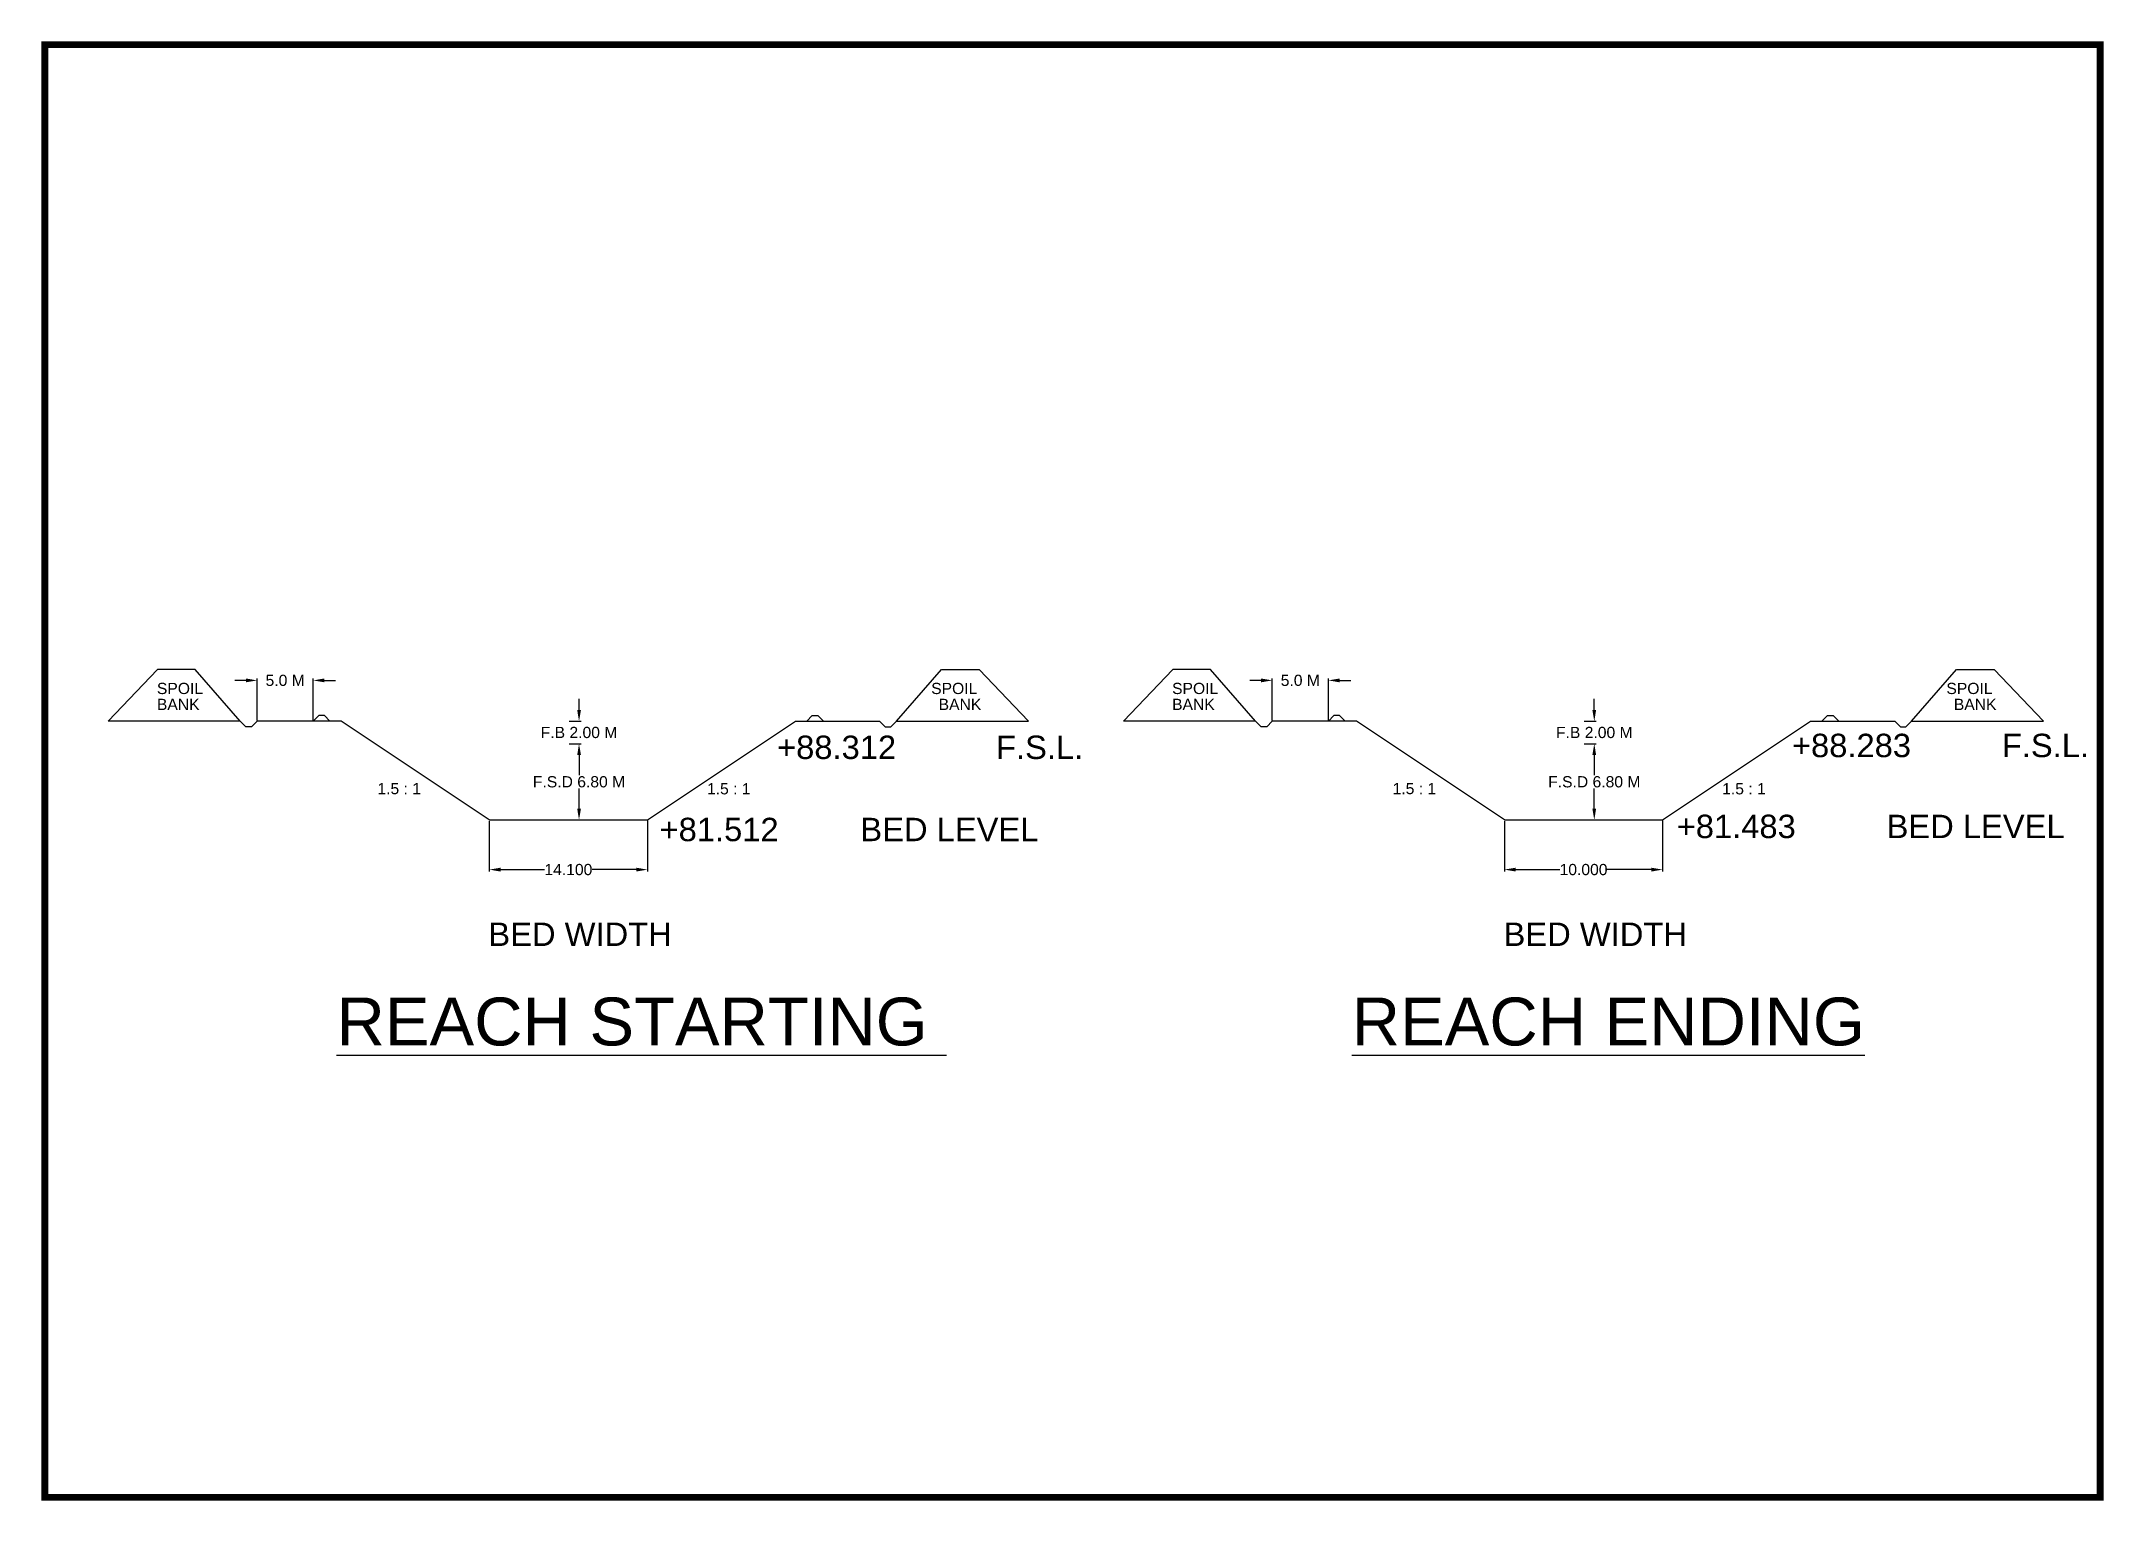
# Model space of a CAD drawing. Header units: inches. Extents: x 360 to 544, y 11 to 141.
import ezdxf

# ---------------------------------------------------------------- set-up
doc = ezdxf.new("R2010")
doc.units = ezdxf.units.IN
doc.header["$MEASUREMENT"] = 0
doc.layers.add('TEXT', color=5, linetype='Continuous')
doc.styles.get("Standard").update_dxf_attribs({"font": 'arial.ttf'})
doc.dimstyles.get("Standard").update_dxf_attribs({"dimtxt": 0.18, "dimasz": 0.18, "dimexe": 0.18, "dimexo": 0.0625, "dimgap": 0.09, "dimtad": 0, "dimtih": 1, "dimtoh": 1, "dimdec": 4, "dimzin": 0, "dimdsep": 46, "dimtxsty": 'Standard', "dimcen": 0.09, "dimadec": 0, "dimazin": 0, "dimtfac": 1, "dimtdec": 4, "dimtofl": 0, "dimtmove": 0, "dimatfit": 3, "dimfxl": 0, "dimtolj": 1, "dimtzin": 0, "dimarcsym": 0})

# ---------------------------------------------------------------- blocks, each defined once
blk = doc.blocks.new('*D11')
at = {"color": 0, "lineweight": -2}
for p, q in [((399.9, 71.87), (399.9, 67.38)), ((414, 71.93), (414, 67.38)), ((400.9, 67.56), (404.83, 67.56)), ((413, 67.56), (409.06, 67.56))]:
    blk.add_line(p, q, dxfattribs=at)
at = {"color": 0}
for points in [[(400.9, 67.73), (400.9, 67.39), (399.9, 67.56)], [(413, 67.73), (413, 67.39), (414, 67.56)]]:
    blk.add_solid(points, dxfattribs=at)
at = {"layer": 'Defpoints', "color": 0}
for p in [(399.9, 71.93), (414, 71.99), (414, 67.56)]:
    blk.add_point(p, dxfattribs=at)
at = {"color": 0, "insert": (406.95, 67.56), "char_height": 1, "attachment_point": 5}
blk.add_mtext('\\A1;14.100', dxfattribs=at)
blk = doc.blocks.new('*D15')
at = {"color": 0, "lineweight": -2}
for p, q in [((407.01, 78.79), (408.08, 78.79)), ((407.9, 77.79), (407.9, 76)), ((407.9, 72.99), (407.9, 74.79)), ((407.01, 71.99), (408.08, 71.99))]:
    blk.add_line(p, q, dxfattribs=at)
at = {"color": 0}
for points in [[(407.74, 77.79), (408.07, 77.79), (407.9, 78.79)], [(407.74, 72.99), (408.07, 72.99), (407.9, 71.99)]]:
    blk.add_solid(points, dxfattribs=at)
at = {"layer": 'Defpoints', "color": 0}
for p in [(406.95, 78.79), (407.9, 78.79), (406.95, 71.99)]:
    blk.add_point(p, dxfattribs=at)
at = {"color": 0, "insert": (407.9, 75.39), "char_height": 1, "attachment_point": 5}
blk.add_mtext('\\A1;F.S.D 6.80 M', dxfattribs=at)
blk = doc.blocks.new('*D12')
at = {"color": 0, "lineweight": -2}
for p, q in [((407.9, 81.79), (407.9, 82.79)), ((407.01, 80.79), (408.08, 80.79)), ((407.07, 78.79), (408.08, 78.79)), ((407.9, 77.79), (407.9, 76.79))]:
    blk.add_line(p, q, dxfattribs=at)
at = {"color": 0}
for points in [[(407.74, 81.79), (408.07, 81.79), (407.9, 80.79)], [(407.74, 77.79), (408.07, 77.79), (407.9, 78.79)]]:
    blk.add_solid(points, dxfattribs=at)
at = {"layer": 'Defpoints', "color": 0}
for p in [(406.95, 80.79), (407.9, 80.79), (407.01, 78.79)]:
    blk.add_point(p, dxfattribs=at)
at = {"color": 0, "insert": (407.9, 79.79), "char_height": 1, "attachment_point": 5}
blk.add_mtext('\\A1;F.B 2.00 M', dxfattribs=at)
blk = doc.blocks.new('*D16')
at = {"color": 0, "lineweight": -2}
for p, q in [((379.2, 80.86), (379.2, 84.62)), ((384.2, 80.86), (384.2, 84.62)), ((378.2, 84.44), (377.2, 84.44)), ((385.2, 84.44), (386.2, 84.44))]:
    blk.add_line(p, q, dxfattribs=at)
at = {"color": 0}
for points in [[(378.2, 84.61), (378.2, 84.27), (379.2, 84.44)], [(385.2, 84.61), (385.2, 84.27), (384.2, 84.44)]]:
    blk.add_solid(points, dxfattribs=at)
at = {"layer": 'Defpoints', "color": 0}
for p in [(384.2, 84.44), (379.2, 80.79), (384.2, 80.79)]:
    blk.add_point(p, dxfattribs=at)
at = {"color": 0, "insert": (381.7, 84.44), "char_height": 1, "attachment_point": 5}
blk.add_mtext('\\A1;5.0 M', dxfattribs=at)
blk = doc.blocks.new('*D13')
at = {"color": 0, "lineweight": -2}
for p, q in [((490.41, 71.87), (490.41, 67.38)), ((504.51, 71.93), (504.51, 67.38)), ((491.41, 67.56), (495.34, 67.56)), ((503.51, 67.56), (499.58, 67.56))]:
    blk.add_line(p, q, dxfattribs=at)
at = {"color": 0}
for points in [[(491.41, 67.73), (491.41, 67.39), (490.41, 67.56)], [(503.51, 67.73), (503.51, 67.39), (504.51, 67.56)]]:
    blk.add_solid(points, dxfattribs=at)
at = {"layer": 'Defpoints', "color": 0}
for p in [(490.41, 71.93), (504.51, 71.99), (504.51, 67.56)]:
    blk.add_point(p, dxfattribs=at)
at = {"color": 0, "insert": (497.46, 67.56), "char_height": 1, "attachment_point": 5}
blk.add_mtext('\\A1;10.000', dxfattribs=at)
blk = doc.blocks.new('*D17')
at = {"color": 0, "lineweight": -2}
for p, q in [((497.52, 78.79), (498.6, 78.79)), ((498.42, 77.79), (498.42, 76)), ((498.42, 72.99), (498.42, 74.79)), ((497.52, 71.99), (498.6, 71.99))]:
    blk.add_line(p, q, dxfattribs=at)
at = {"color": 0}
for points in [[(498.25, 77.79), (498.58, 77.79), (498.42, 78.79)], [(498.25, 72.99), (498.58, 72.99), (498.42, 71.99)]]:
    blk.add_solid(points, dxfattribs=at)
at = {"layer": 'Defpoints', "color": 0}
for p in [(497.46, 78.79), (498.42, 78.79), (497.46, 71.99)]:
    blk.add_point(p, dxfattribs=at)
at = {"color": 0, "insert": (498.42, 75.39), "char_height": 1, "attachment_point": 5}
blk.add_mtext('\\A1;F.S.D 6.80 M', dxfattribs=at)
blk = doc.blocks.new('*D14')
at = {"color": 0, "lineweight": -2}
for p, q in [((498.42, 81.79), (498.42, 82.79)), ((497.52, 80.79), (498.6, 80.79)), ((497.58, 78.79), (498.6, 78.79)), ((498.42, 77.79), (498.42, 76.79))]:
    blk.add_line(p, q, dxfattribs=at)
at = {"color": 0}
for points in [[(498.25, 81.79), (498.58, 81.79), (498.42, 80.79)], [(498.25, 77.79), (498.58, 77.79), (498.42, 78.79)]]:
    blk.add_solid(points, dxfattribs=at)
at = {"layer": 'Defpoints', "color": 0}
for p in [(497.46, 80.79), (498.42, 80.79), (497.52, 78.79)]:
    blk.add_point(p, dxfattribs=at)
at = {"color": 0, "insert": (498.42, 79.79), "char_height": 1, "attachment_point": 5}
blk.add_mtext('\\A1;F.B 2.00 M', dxfattribs=at)
blk = doc.blocks.new('*D18')
at = {"color": 0, "lineweight": -2}
for p, q in [((469.71, 80.86), (469.71, 84.62)), ((474.71, 80.86), (474.71, 84.62)), ((468.71, 84.44), (467.71, 84.44)), ((475.71, 84.44), (476.71, 84.44))]:
    blk.add_line(p, q, dxfattribs=at)
at = {"color": 0}
for points in [[(468.71, 84.61), (468.71, 84.27), (469.71, 84.44)], [(475.71, 84.61), (475.71, 84.27), (474.71, 84.44)]]:
    blk.add_solid(points, dxfattribs=at)
at = {"layer": 'Defpoints', "color": 0}
for p in [(474.71, 84.44), (469.71, 80.79), (474.71, 80.79)]:
    blk.add_point(p, dxfattribs=at)
at = {"color": 0, "insert": (472.21, 84.44), "char_height": 1, "attachment_point": 5}
blk.add_mtext('\\A1;5.0 M', dxfattribs=at)

msp = doc.modelspace()

# ---------------------------------------------------------------- linework, layer by layer
at = {"color": 106}
for p, q in [((370.33192, 85.40417), (365.93129, 80.79421)), ((373.68042, 85.40417), (370.33192, 85.40417)), ((377.69726, 80.79421), (373.68042, 85.40417)), ((436.19726, 80.79421), (440.2141, 85.40417)), ((440.2141, 85.40417), (443.5626, 85.40417)), ((443.5626, 85.40417), (447.96322, 80.79421)), ((460.84401, 85.40417), (456.44338, 80.79421)), ((464.19251, 85.40417), (460.84401, 85.40417)), ((468.20935, 80.79421), (464.19251, 85.40417)), ((526.70935, 80.79421), (530.72619, 85.40417)), ((530.72619, 85.40417), (534.07469, 85.40417)), ((534.07469, 85.40417), (538.47532, 80.79421)), ((384.69726, 81.29421), (384.19726, 80.79421)), ((385.19726, 81.29421), (384.69726, 81.29421)), ((385.19726, 81.29421), (385.69726, 80.79421)), ((428.69726, 81.29421), (428.19726, 80.79421)), ((428.69726, 81.29421), (429.19726, 81.29421)), ((429.19726, 81.29421), (429.69726, 80.79421)), ((475.20935, 81.29421), (474.70935, 80.79421)), ((475.70935, 81.29421), (475.20935, 81.29421)), ((475.70935, 81.29421), (476.20935, 80.79421)), ((519.20935, 81.29421), (518.70935, 80.79421)), ((519.20935, 81.29421), (519.70935, 81.29421)), ((519.70935, 81.29421), (520.20935, 80.79421)), ((377.69726, 80.79421), (365.93129, 80.79421)), ((378.19726, 80.29421), (377.69726, 80.79421)), ((378.69726, 80.29421), (378.19726, 80.29421)), ((378.69726, 80.29421), (379.19726, 80.79421)), ((386.69726, 80.79421), (379.19726, 80.79421)), ((399.89726, 71.99421), (386.69726, 80.79421)), ((413.99726, 71.99421), (427.19726, 80.79421)), ((427.19726, 80.79421), (434.69726, 80.79421)), ((435.19726, 80.29421), (434.69726, 80.79421)), ((435.19726, 80.29421), (435.69726, 80.29421)), ((435.69726, 80.29421), (436.19726, 80.79421)), ((436.19726, 80.79421), (447.96322, 80.79421)), ((468.20935, 80.79421), (456.44338, 80.79421)), ((468.70935, 80.29421), (468.20935, 80.79421)), ((469.20935, 80.29421), (468.70935, 80.29421)), ((469.20935, 80.29421), (469.70935, 80.79421)), ((477.20935, 80.79421), (469.70935, 80.79421)), ((490.40935, 71.99421), (477.20935, 80.79421)), ((504.50935, 71.99421), (517.70935, 80.79421)), ((517.70935, 80.79421), (525.20935, 80.79421)), ((525.70935, 80.29421), (525.20935, 80.79421)), ((525.70935, 80.29421), (526.20935, 80.29421)), ((526.20935, 80.29421), (526.70935, 80.79421)), ((526.70935, 80.79421), (538.47532, 80.79421)), ((399.89726, 71.99421), (413.99726, 71.99421)), ((490.40935, 71.99421), (504.50935, 71.99421))]:
    msp.add_line(p, q, dxfattribs=at)
at = {"layer": 'TEXT', "lineweight": 25, "ltscale": 0.2, "const_width": 0.61707}
msp.add_lwpolyline([(360.26173, 141.15039), (543.53272, 141.15039), (543.53272, 11.56484), (360.26173, 11.56484)], close=True, dxfattribs=at)

# ---------------------------------------------------------------- texts
at = {"color": 106}
for s, p in [('SPOIL', (370.26429, 83.22254)), ('BANK', (370.26429, 81.8005)), ('SPOIL', (439.29689, 83.22254)), ('BANK', (439.96356, 81.8005)), ('SPOIL', (460.77638, 83.22254)), ('BANK', (460.77638, 81.8005)), ('SPOIL', (529.80898, 83.22254)), ('BANK', (530.47565, 81.8005)), ('1.5 : 1', (389.92559, 74.2907)), ('1.5 : 1', (419.30973, 74.27226)), ('1.5 : 1', (480.43768, 74.2907)), ('1.5 : 1', (509.82182, 74.27226))]:
    msp.add_text(s, height=1, dxfattribs=at).set_placement(p)
at = {"layer": 'TEXT', "color": 106, "lineweight": 25, "ltscale": 0.2}
for s, height, p in [('+88.312           F.S.L.', 2.0864248, (425.55664, 77.42786)), ('+88.283          F.S.L.', 2.0864248, (516.04246, 77.59288)), ('+81.512         BED LEVEL', 2.0864248, (415.07955, 70.09718)), ('+81.483          BED LEVEL', 2.0864248, (505.76573, 70.37206)), ('BED WIDTH', 2.086425, (399.81657, 60.74923)), ('BED WIDTH', 2.086425, (490.32866, 60.74923)), ('%%UREACH STARTING ', 4.2719994, (386.28161, 51.87437)), ('%%UREACH ENDING', 4.2719994, (476.7937, 51.87437))]:
    msp.add_text(s, height=height, dxfattribs=at).set_placement(p)

# ---------------------------------------------------------------- dimensions: what is measured, and where the dimension line sits
at = {"color": 106}
for base, p1, p2, text, picture, middle in [((384.19726, 84.43889), (379.19726, 80.79421), (384.19726, 80.79421), '5.0 M', '*D16', (381.69726, 84.43889)), ((474.70935, 84.43889), (469.70935, 80.79421), (474.70935, 80.79421), '5.0 M', '*D18', (472.20935, 84.43889)), ((413.99726, 67.56097), (399.89726, 71.93171), (413.99726, 71.99421), '14.100', '*D11', (406.94726, 67.56097)), ((504.50935, 67.56097), (490.40935, 71.93171), (504.50935, 71.99421), '10.000', '*D13', (497.45935, 67.56097))]:
    dim = msp.add_linear_dim(base=base, p1=p1, p2=p2, text=text, dimstyle='Standard', override={"dimtxt": 1, "dimasz": 1}, dxfattribs=at)
    dim.commit()
    dim.dimension.update_dxf_attribs({"geometry": picture, "text_midpoint": middle})
for base, p1, p2, text, picture, middle in [((407.90334, 80.79421), (407.00976, 78.79421), (406.94726, 80.79421), 'F.B 2.00 M', '*D12', (407.90334, 79.79421)), ((498.41543, 80.79421), (497.52185, 78.79421), (497.45935, 80.79421), 'F.B 2.00 M', '*D14', (498.41543, 79.79421)), ((407.90334, 78.79421), (406.94726, 71.99421), (406.94726, 78.79421), 'F.S.D 6.80 M', '*D15', (407.90334, 75.39421)), ((498.41543, 78.79421), (497.45935, 71.99421), (497.45935, 78.79421), 'F.S.D 6.80 M', '*D17', (498.41543, 75.39421))]:
    dim = msp.add_linear_dim(base=base, p1=p1, p2=p2, angle=90, text=text, dimstyle='Standard', override={"dimtxt": 1, "dimasz": 1}, dxfattribs=at)
    dim.commit()
    dim.dimension.update_dxf_attribs({"geometry": picture, "text_midpoint": middle})

doc.saveas('drawing.dxf')
